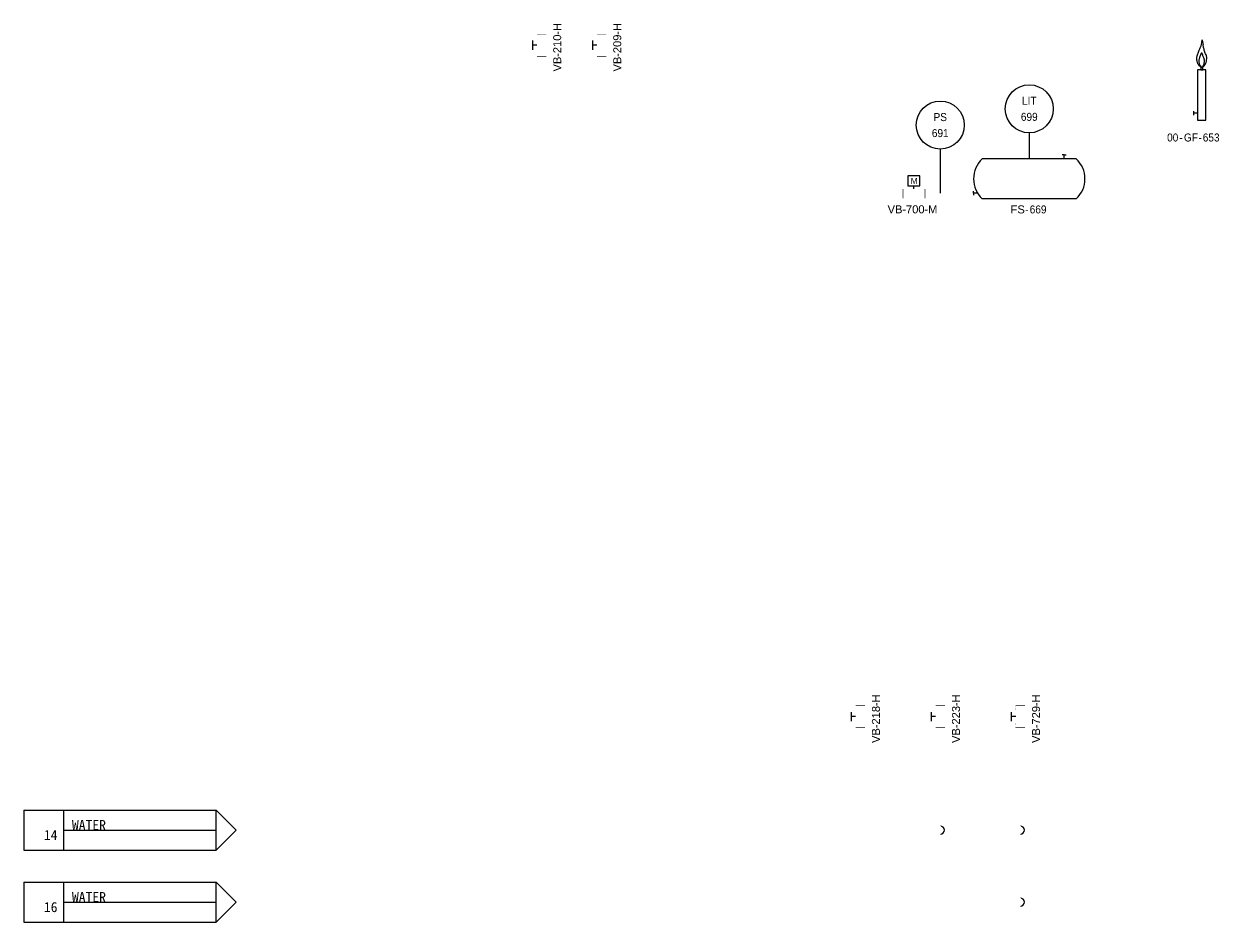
# Model space of a CAD drawing. Header units: millimetres. Extents: x 0 to 12089, y -479 to 374.
# Drawn here: x 11211 to 11509.6, y -241.9 to -17.5 of the extents above; entities that cross this region are included whole.
import ezdxf
from ezdxf.enums import TextEntityAlignment as Align

# ---------------------------------------------------------------- set-up
doc = ezdxf.new("R2018")
doc.units = ezdxf.units.MM
doc.header["$LTSCALE"] = 0.25
doc.set_wipeout_variables(frame=1)
for name, color, linetype, lineweight, true_color in [('equipment', 5, 'Continuous', 25, 0x0000ff), ('instrumentation', 7, 'Continuous', 25, 0xffffff), ('Text', 7, 'Continuous', 25, 0xffffff), ('valve', 7, 'Continuous', 25, 0xffffff)]:
    doc.layers.add(name, color=color, linetype=linetype, lineweight=lineweight, true_color=true_color)
doc.layers.add('hot water', color=5, linetype='Continuous', lineweight=25)
doc.styles.add('FlareSeparator$0$Organica', font='arial.ttf')
doc.styles.add('Organica', font='arial.ttf')
doc.styles.get("Standard").update_dxf_attribs({"font": 'arial.ttf'})
doc.styles.add('WasteContainer_Screeningcontainer_SB$0$Organica', font='arial.ttf')

# ---------------------------------------------------------------- blocks, each defined once
blk = doc.blocks.new('break')
blk.add_arc((0, 0), 1, 270, 90)
blk.add_wipeout([(-0.12, -0.11), (-0.12, -0.89), (0, -1), (0.12, -0.89), (0.12, -0.11), (0, 0)])
blk.add_wipeout([(-0.12, 0.11), (-0.12, 0.89), (0, 1), (0.12, 0.89), (0.12, 0.11), (0, 0)])
blk = doc.blocks.new('*U184')
at = {"lineweight": 25, "ltscale": 0.25}
for p, q in [((-0.11, 18.94), (0.04, 19.46)), ((0.04, 19.46), (0.13, 20.11)), ((0.13, 20.11), (0.18, 19.6)), ((0.18, 19.6), (0.23, 19.28)), ((0.23, 19.28), (0.33, 18.91)), ((-2.04, 2.31), (-2.04, 1.31)), ((-1.04, 1.81), (-2.04, 1.81))]:
    blk.add_line(p, q, dxfattribs=at)
for points in [[(-1.04, 0), (1.04, 0), (1.04, 12.6), (-1.04, 12.6)], [(-0.26, 12.6), (0.26, 12.6), (0.26, 13.26), (-0.26, 13.26)]]:
    blk.add_lwpolyline(points, close=True, dxfattribs=at)
for points in [[(-0.27, 13.26), (-0.57, 13.61), (-0.96, 14.09), (-1.17, 14.75), (-1.24, 15.38), (-1.17, 16.07), (-1, 16.57), (-0.82, 17.03), (-0.63, 17.52), (-0.3, 18.28), (-0.11, 18.94)], [(0.27, 13.26), (0.57, 13.61), (0.96, 14.09), (1.17, 14.75), (1.24, 15.38), (1.17, 16.07), (0.96, 16.57), (0.77, 17.03), (0.63, 17.52), (0.41, 18.39), (0.33, 18.91)]]:
    blk.add_spline(points, degree=3)
for points, knots in [([(0, 13.26), (-0.01, 13.26), (-0.03, 13.27), (-0.11, 13.36), (-0.18, 13.44), (-0.3, 13.57), (-0.35, 13.63), (-0.42, 13.72), (-0.45, 13.76), (-0.5, 13.85), (-0.53, 13.94), (-0.59, 14.18), (-0.61, 14.33), (-0.65, 14.6), (-0.66, 14.72), (-0.67, 14.97), (-0.66, 15.09), (-0.62, 15.29), (-0.6, 15.38), (-0.54, 15.56), (-0.5, 15.65), (-0.4, 15.91), (-0.35, 16.07), (-0.24, 16.36), (-0.18, 16.51), (-0.07, 16.75), (-0.03, 16.85), (0.02, 16.95)], [0.210135, 0.210135, 0.210135, 0.210135, 0.256423, 0.256423, 0.463078, 0.463078, 0.669733, 0.669733, 0.839065, 0.839065, 1.19651, 1.19651, 1.553954, 1.553954, 1.911399, 1.911399, 2.268843, 2.268843, 2.565738, 2.565738, 2.799755, 2.799755, 3.189355, 3.189355, 3.578956, 3.578956, 3.837654, 3.837654, 3.837654, 3.837654]), ([(0, 13.26), (0.01, 13.26), (0.03, 13.27), (0.1, 13.36), (0.17, 13.44), (0.3, 13.57), (0.35, 13.63), (0.42, 13.72), (0.44, 13.76), (0.5, 13.86), (0.54, 13.98), (0.6, 14.23), (0.61, 14.34), (0.64, 14.55), (0.65, 14.64), (0.67, 14.93), (0.66, 15.12), (0.61, 15.32), (0.6, 15.37), (0.55, 15.49), (0.51, 15.56), (0.44, 15.73), (0.39, 15.84), (0.3, 16.05), (0.26, 16.15), (0.17, 16.42), (0.12, 16.58), (0.06, 16.8), (0.04, 16.87), (0.02, 16.95)], [0.210132, 0.210132, 0.210132, 0.210132, 0.256343, 0.256343, 0.463113, 0.463113, 0.669883, 0.669883, 0.839689, 0.839689, 1.268714, 1.268714, 1.538735, 1.538735, 1.808756, 1.808756, 2.348799, 2.348799, 2.550371, 2.550371, 2.751943, 2.751943, 2.991683, 2.991683, 3.231422, 3.231422, 3.575913, 3.575913, 3.760435, 3.760435, 3.760435, 3.760435])]:
    blk.add_open_spline(points, degree=3, knots=knots)
at = {"char_height": 2, "width": 5.3402, "attachment_point": 6, "line_spacing_factor": 0.9, "style": 'Organica'}
for insert in [(-4.77, -4.29), (0.03, -4.29)]:
    blk.add_mtext('{\\W0.9;-}', dxfattribs=dict(at, insert=insert))
at = {"style": 'Organica', "flags": 1}
for tag, p in [('NOTE', (-24.3, 41.96)), ('NOTE_CHINESE', (-24.3, 38.96)), ('MATERIAL_BODY', (-24.3, 35.85)), ('INSTALLED_POWER', (-24.3, 32.65)), ('CONSUMED_POWER', (-24.3, 29.65)), ('MODEL', (-24.3, 26.54)), ('MANUFACTURE', (-24.3, 23.43)), ('UNIT_FLOW', (-23.97, 19.72)), ('SP_FLOW', (-23.97, 16.72)), ('DI', (-23.97, 13.72)), ('DO', (-23.97, 10.72)), ('AI', (-23.97, 7.72)), ('AO', (-23.97, 4.72)), ('PB', (-23.97, 1.72)), ('PO', (-23.97, -1.28)), ('PROCESSUNITAREA', (-23.97, -9.86))]:
    blk.add_attdef(tag, text='', height=2, dxfattribs=at).set_placement(p, align=Align.MIDDLE_CENTER)
at = {"style": 'Organica', "width": 0.9}
for tag, p in [('AREA_CODE', (-5.87, -4.29)), ('TAG_ID', (-0.97, -4.29))]:
    blk.add_attdef(tag, text='', height=2, dxfattribs=at).set_placement(p, align=Align.MIDDLE_RIGHT)
at = {"style": 'Organica', "width": 0.9, "flags": 8}
blk.add_attdef('TAG', text='', height=2, dxfattribs=at).set_placement((2.34, -4.29), align=Align.MIDDLE_CENTER)
blk = doc.blocks.new('*U220')
at = {"color": 4, "lineweight": 25, "ltscale": 0.25}
blk.add_line((0, 11), (0, 0), dxfattribs=at)
at = {"color": 4}
blk.add_circle((0, 17), 6, dxfattribs=at)
at = {"style": 'Organica', "width": 0.9}
for tag, flags, p in [('EQUIP_TYPE', 9, (31.18, 65.35)), ('AREA_CODE', 9, (31.18, 62.35)), ('NOTE', 9, (31.18, 59.35)), ('NOTE_CHINESE', 9, (31.18, 56.35)), ('MODEL', 9, (31.18, 53.35)), ('MANUFACTURE', 9, (31.18, 50.35)), ('SPECIFICATION', 9, (31.18, 47.35)), ('DI', 9, (31.18, 44.35)), ('DO', 9, (31.18, 41.35)), ('AI', 9, (31.18, 38.35)), ('AO', 9, (31.18, 35.35)), ('PB', 9, (31.18, 32.35)), ('PO', 9, (31.18, 29.35)), ('PROCESSUNITAREA', 9, (31.18, 26.35)), ('TAG_ID', 8, (0, 19)), ('TAG', 8, (0, 15))]:
    blk.add_attdef(tag, text='', height=2, dxfattribs=dict(at, flags=flags)).set_placement(p, align=Align.MIDDLE_CENTER)
blk = doc.blocks.new('*U230')
at = {"color": 4, "lineweight": 25, "ltscale": 0.25}
blk.add_line((0, 11), (0, 4.5), dxfattribs=at)
at = {"color": 4}
blk.add_circle((0, 17), 6, dxfattribs=at)
at = {"style": 'Organica', "width": 0.9}
for tag, flags, p in [('EQUIP_TYPE', 9, (31.18, 65.35)), ('AREA_CODE', 9, (31.18, 62.35)), ('NOTE', 9, (31.18, 59.35)), ('NOTE_CHINESE', 9, (31.18, 56.35)), ('MODEL', 9, (31.18, 53.35)), ('MANUFACTURE', 9, (31.18, 50.35)), ('SPECIFICATION', 9, (31.18, 47.35)), ('DI', 9, (31.18, 44.35)), ('DO', 9, (31.18, 41.35)), ('AI', 9, (31.18, 38.35)), ('AO', 9, (31.18, 35.35)), ('PB', 9, (31.18, 32.35)), ('PO', 9, (31.18, 29.35)), ('PROCESSUNITAREA', 9, (31.18, 26.35)), ('TAG_ID', 8, (0, 19)), ('TAG', 8, (0, 15))]:
    blk.add_attdef(tag, text='', height=2, dxfattribs=dict(at, flags=flags)).set_placement(p, align=Align.MIDDLE_CENTER)
blk = doc.blocks.new('RefAR14Water')
at = {"lineweight": 25, "ltscale": 0.25}
for p, q in [((0, 5), (48, 5)), ((0, 5), (0, -5)), ((10, -5), (10, 5)), ((48, -5), (48, 5)), ((48, 5), (53, 0)), ((10, 0), (48, 0)), ((48, -5), (53, 0)), ((0, -5), (48, -5))]:
    blk.add_line(p, q, dxfattribs=at)
at = {"layer": 'Text', "lineweight": 30, "flags": 104}
blk.add_attdef('Name', text='', height=2.5, dxfattribs=at).set_placement((12, 2.5), align=Align.MIDDLE_LEFT)
blk.add_attdef('ID', text='', height=2.5, dxfattribs=at).set_placement((5, 0), align=Align.MIDDLE_CENTER)
blk = doc.blocks.new('RefAR16Water')
at = {"lineweight": 25, "ltscale": 0.25}
for p, q in [((0, 5), (48, 5)), ((0, 5), (0, -5)), ((10, -5), (10, 5)), ((48, -5), (48, 5)), ((48, 5), (53, 0)), ((10, 0), (48, 0)), ((48, -5), (53, 0)), ((0, -5), (48, -5))]:
    blk.add_line(p, q, dxfattribs=at)
at = {"layer": 'Text', "lineweight": 30, "flags": 104}
blk.add_attdef('Name', text='', height=2.5, dxfattribs=at).set_placement((12, 2.5), align=Align.MIDDLE_LEFT)
blk.add_attdef('ID', text='', height=2.5, dxfattribs=at).set_placement((5, 0), align=Align.MIDDLE_CENTER)
blk = doc.blocks.new('*U543')
at = {"lineweight": 25, "ltscale": 0.25}
for p, q in [((16.76, 9.55), (-6.76, 9.55)), ((13.76, 10.55), (13.26, 10.55)), ((13.76, 9.55), (13.76, 10.55)), ((13.76, 10.55), (14.26, 10.55)), ((-8.93, 0.99), (-8.93, 1.49)), ((-7.93, 0.99), (-8.93, 0.99)), ((-8.93, 0.99), (-8.93, 0.49)), ((16.76, -0.45), (-6.76, -0.45))]:
    blk.add_line(p, q, dxfattribs=at)
for centre, start, end in [((-2.07, 4.55), 133.1498, 226.8502), ((12.07, 4.55), 313.1498, 46.8502)]:
    blk.add_arc(centre, 6.85, start, end)
at = {"insert": (4.8, -3.09), "char_height": 2, "width": 5.3402, "attachment_point": 6, "line_spacing_factor": 0.9, "style": 'FlareSeparator$0$Organica'}
blk.add_mtext('{\\W0.9;-}', dxfattribs=at)
at = {"flags": 1}
for tag, style, p in [('NOTE', 'FlareSeparator$0$Organica', (32.34, 64.82)), ('STB_DTY', 'WasteContainer_Screeningcontainer_SB$0$Organica', (32.87, 61.29)), ('MODEL', 'WasteContainer_Screeningcontainer_SB$0$Organica', (32.87, 54.87)), ('MANUFACTURE', 'WasteContainer_Screeningcontainer_SB$0$Organica', (32.87, 51.77)), ('SP_VOLUME', 'WasteContainer_Screeningcontainer_SB$0$Organica', (32.95, 48.47)), ('EQUIP_TYPE', 'FlareSeparator$0$Organica', (33.98, 43.48)), ('NOTE_CHINESE', 'FlareSeparator$0$Organica', (33.98, 37.48)), ('STB_DTY', 'FlareSeparator$0$Organica', (33.98, 34.48)), ('MATERIAL_BODY', 'FlareSeparator$0$Organica', (33.98, 31.37)), ('MODEL', 'FlareSeparator$0$Organica', (33.98, 28.06)), ('MANUFACTURE', 'FlareSeparator$0$Organica', (33.98, 24.95)), ('SP_VOLUME', 'FlareSeparator$0$Organica', (34.06, 21.66)), ('UNIT_VOLUME', 'FlareSeparator$0$Organica', (34.06, 18.66))]:
    blk.add_attdef(tag, text='', height=2, dxfattribs=dict(at, style=style)).set_placement(p, align=Align.MIDDLE_CENTER)
at = {"style": 'FlareSeparator$0$Organica'}
blk.add_attdef('TAG_ID', text='', height=2, dxfattribs=at).set_placement((3.89, -3.09), align=Align.MIDDLE_RIGHT)
at = {"style": 'FlareSeparator$0$Organica', "width": 0.9, "flags": 8}
blk.add_attdef('TAG', text='', height=2, dxfattribs=at).set_placement((5.11, -3.09), align=Align.MIDDLE_LEFT)
blk = doc.blocks.new('*U613')
at = {"lineweight": 25, "ltscale": 0.25}
for p, q in [((1.5, 4.5), (-1.5, 4.5)), ((-1.5, 4.5), (-1.5, 2)), ((1.5, 2), (1.5, 4.5)), ((-2.67, 1.14), (-2.67, -1.14)), ((-1.9, -1.14), (-1.9, 1.14)), ((1.9, -0.76), (-1.9, 0.76)), ((-1.5, 2), (0, 2)), ((0, 0.5), (0, 2)), ((0, 2), (1.5, 2)), ((1.9, -1.14), (1.9, 1.14)), ((2.67, 1.14), (2.67, -1.14))]:
    blk.add_line(p, q, dxfattribs=at)
blk.add_circle((0, 0), 0.5)
at = {"style": 'Organica'}
blk.add_text('M', height=1.5, dxfattribs=at).set_placement((-0.82, 2.47))
at = {"char_height": 2, "width": 5.3402, "style": 'Organica'}
for s, insert, attachment_point in [('-M', (2.6, -3.9), 4), ('-', (-1.98, -3.9), 6)]:
    blk.add_mtext(s, dxfattribs=dict(at, insert=insert, attachment_point=attachment_point))
at = {"style": 'Organica'}
for tag, flags, p in [('EQUIP_TYPE', 1, (-8.63, 62.54)), ('NOTE', 1, (-8.63, 59.54)), ('NOTE_CHINESE', 1, (-8.63, 56.54)), ('AREA_CODE', 1, (-8.63, 53.54)), ('DI', 1, (-8.63, 50.54)), ('DO', 1, (-8.63, 47.54)), ('AI', 1, (-8.63, 44.54)), ('AO', 1, (-8.63, 41.54)), ('PB', 1, (-8.63, 38.54)), ('PO', 1, (-8.63, 35.54)), ('SP_ACTUATED', 1, (-8.63, 32.54)), ('SIZE', 1, (-8.63, 23.54)), ('MATERIAL', 1, (-8.63, 19.54)), ('PRESSURE', 1, (-8.63, 15.54)), ('PROCESSUNITAREA', 1, (-8.63, 11.72)), ('TAG', 8, (0.33, -3.9))]:
    blk.add_attdef(tag, text='', height=2, dxfattribs=dict(at, flags=flags)).set_placement(p, align=Align.MIDDLE_CENTER)
blk.add_attdef('TAG_ID', text='', height=2, dxfattribs=at).set_placement((-2.86, -3.9), align=Align.MIDDLE_RIGHT)
blk.add_wipeout([(-2.67, 1.14), (2.67, 1.14), (2.67, -1.14), (-2.67, -1.14)])
blk = doc.blocks.new('*U557')
at = {"lineweight": 25, "ltscale": 0.25}
for p, q in [((-2.67, 1.14), (-2.67, -1.14)), ((-1.9, -1.14), (-1.9, 1.14)), ((1.9, -0.76), (-1.9, 0.76)), ((1.14, 2.29), (-1.14, 2.29)), ((0, 0.5), (0, 2.29)), ((1.9, -1.14), (1.9, 1.14)), ((2.67, 1.14), (2.67, -1.14))]:
    blk.add_line(p, q, dxfattribs=at)
blk.add_circle((0, 0), 0.5)
at = {"char_height": 2, "width": 5.3402, "style": 'Organica'}
for s, insert, attachment_point in [('-H', (2.6, -3.9), 4), ('-', (-1.98, -3.9), 6)]:
    blk.add_mtext(s, dxfattribs=dict(at, insert=insert, attachment_point=attachment_point))
at = {"style": 'Organica'}
for tag, flags, p in [('EQUIP_TYPE', 1, (-8.63, 62.54)), ('NOTE', 1, (-8.63, 59.54)), ('NOTE_CHINESE', 1, (-8.63, 56.54)), ('AREA_CODE', 1, (-8.63, 53.54)), ('DI', 1, (-8.63, 50.54)), ('DO', 1, (-8.63, 47.54)), ('AI', 1, (-8.63, 44.54)), ('AO', 1, (-8.63, 41.54)), ('PB', 1, (-8.63, 38.54)), ('PO', 1, (-8.63, 35.54)), ('SP_ACTUATED', 1, (-8.63, 32.54)), ('SIZE', 1, (-8.63, 23.54)), ('MATERIAL', 1, (-8.63, 19.54)), ('PRESSURE', 1, (-8.63, 15.54)), ('PROCESSUNITAREA', 1, (-8.63, 11.72)), ('TAG', 8, (0.33, -3.9))]:
    blk.add_attdef(tag, text='', height=2, dxfattribs=dict(at, flags=flags)).set_placement(p, align=Align.MIDDLE_CENTER)
blk.add_attdef('TAG_ID', text='', height=2, dxfattribs=at).set_placement((-2.86, -3.9), align=Align.MIDDLE_RIGHT)
blk.add_wipeout([(-2.67, 1.14), (2.67, 1.14), (2.67, -1.14), (-2.67, -1.14)])

msp = doc.modelspace()

# ---------------------------------------------------------------- block references
ref = msp.add_blockref('RefAR14Water', (11211, -218.88))
lines = msp.add_mtext('14', dxfattribs={"layer": 'Text', "insert": (11216, -218.88), "char_height": 2.5, "attachment_point": 1})
ref.add_attrib('ID', '', (11216, -218.88), dxfattribs={"flags": 104}).embed_mtext(lines)
lines = msp.add_mtext('WATER', dxfattribs={"layer": 'Text', "insert": (11223, -216.38), "char_height": 2.5, "attachment_point": 1})
ref.add_attrib('Name', '', (11223, -216.38), dxfattribs={"flags": 104}).embed_mtext(lines)
ref = msp.add_blockref('RefAR16Water', (11211, -236.88))
lines = msp.add_mtext('16', dxfattribs={"layer": 'Text', "insert": (11216, -236.88), "char_height": 2.5, "attachment_point": 1})
ref.add_attrib('ID', '', (11216, -236.88), dxfattribs={"flags": 104}).embed_mtext(lines)
lines = msp.add_mtext('WATER', dxfattribs={"layer": 'Text', "insert": (11223, -234.38), "char_height": 2.5, "attachment_point": 1})
ref.add_attrib('Name', '', (11223, -234.38), dxfattribs={"flags": 104}).embed_mtext(lines)
at = {"layer": 'equipment'}
ref = msp.add_blockref('*U184', (11505.32, -41.58), dxfattribs=at)
ref.add_attrib('TAG', '653', dxfattribs={"layer": '0', "height": 2, "style": 'Organica', "width": 0.9}).set_placement((11507.66, -45.87), align=Align.MIDDLE_CENTER)
ref.add_attrib('AREA_CODE', '00', dxfattribs={"layer": '0', "height": 2, "style": 'Organica', "width": 0.9}).set_placement((11499.45, -45.87), align=Align.MIDDLE_RIGHT)
ref.add_attrib('TAG_ID', 'GF', dxfattribs={"layer": '0', "height": 2, "style": 'Organica', "width": 0.9}).set_placement((11504.35, -45.87), align=Align.MIDDLE_RIGHT)
ref = msp.add_blockref('*U543', (11457.21, -60.76), dxfattribs=at)
ref.add_attrib('TAG', '669', dxfattribs={"layer": '0', "height": 2, "style": 'FlareSeparator$0$Organica', "width": 0.9}).set_placement((11462.32, -63.84), align=Align.MIDDLE_LEFT)
ref.add_attrib('TAG_ID', 'FS', dxfattribs={"layer": '0', "height": 2, "style": 'FlareSeparator$0$Organica'}).set_placement((11461.1, -63.84), align=Align.MIDDLE_RIGHT)
at = {"layer": 'hot water'}
for p in [(11440, -218.88), (11460, -218.88), (11460, -236.88)]:
    msp.add_blockref('break', p, dxfattribs=at)
at = {"layer": 'instrumentation'}
ref = msp.add_blockref('*U230', (11462.21, -55.71), dxfattribs=at)
ref.add_attrib('TAG', '699', dxfattribs={"layer": '0', "height": 2, "style": 'Organica', "width": 0.9}).set_placement((11462.21, -40.71), align=Align.MIDDLE_CENTER)
ref.add_attrib('TAG_ID', 'LIT', dxfattribs={"layer": '0', "height": 2, "style": 'Organica', "width": 0.9}).set_placement((11462.21, -36.71), align=Align.MIDDLE_CENTER)
ref = msp.add_blockref('*U220', (11439.97, -59.77), dxfattribs=at)
ref.add_attrib('TAG', '691', dxfattribs={"layer": '0', "height": 2, "style": 'Organica', "width": 0.9}).set_placement((11439.97, -44.77), align=Align.MIDDLE_CENTER)
ref.add_attrib('TAG_ID', 'PS', dxfattribs={"layer": '0', "height": 2, "style": 'Organica', "width": 0.9}).set_placement((11439.97, -40.77), align=Align.MIDDLE_CENTER)
at = {"layer": 'valve'}
ref = msp.add_blockref('*U557', (11340.37, -22.81), dxfattribs=dict(at, rotation=90))
ref.add_attrib('TAG', '210', dxfattribs={"layer": '0', "height": 2, "rotation": 90, "style": 'Organica'}).set_placement((11344.26, -22.48), align=Align.MIDDLE_CENTER)
ref.add_attrib('TAG_ID', 'VB', dxfattribs={"layer": '0', "height": 2, "rotation": 90, "style": 'Organica'}).set_placement((11344.26, -25.67), align=Align.MIDDLE_RIGHT)
ref = msp.add_blockref('*U557', (11355.37, -22.81), dxfattribs=dict(at, rotation=90))
ref.add_attrib('TAG', '209', dxfattribs={"layer": '0', "height": 2, "rotation": 90, "style": 'Organica'}).set_placement((11359.26, -22.48), align=Align.MIDDLE_CENTER)
ref.add_attrib('TAG_ID', 'VB', dxfattribs={"layer": '0', "height": 2, "rotation": 90, "style": 'Organica'}).set_placement((11359.26, -25.67), align=Align.MIDDLE_RIGHT)
ref = msp.add_blockref('*U557', (11420, -190.55), dxfattribs=dict(at, rotation=90))
ref.add_attrib('TAG', '218', dxfattribs={"layer": '0', "height": 2, "rotation": 90, "style": 'Organica'}).set_placement((11423.9, -190.21), align=Align.MIDDLE_CENTER)
ref.add_attrib('TAG_ID', 'VB', dxfattribs={"layer": '0', "height": 2, "rotation": 90, "style": 'Organica'}).set_placement((11423.9, -193.41), align=Align.MIDDLE_RIGHT)
ref = msp.add_blockref('*U557', (11440, -190.55), dxfattribs=dict(at, rotation=90))
ref.add_attrib('TAG', '223', dxfattribs={"layer": '0', "height": 2, "rotation": 90, "style": 'Organica'}).set_placement((11443.9, -190.21), align=Align.MIDDLE_CENTER)
ref.add_attrib('TAG_ID', 'VB', dxfattribs={"layer": '0', "height": 2, "rotation": 90, "style": 'Organica'}).set_placement((11443.9, -193.41), align=Align.MIDDLE_RIGHT)
ref = msp.add_blockref('*U557', (11460, -190.55), dxfattribs=dict(at, rotation=90))
ref.add_attrib('TAG', '729', dxfattribs={"layer": '0', "height": 2, "rotation": 90, "style": 'Organica'}).set_placement((11463.9, -190.21), align=Align.MIDDLE_CENTER)
ref.add_attrib('TAG_ID', 'VB', dxfattribs={"layer": '0', "height": 2, "rotation": 90, "style": 'Organica'}).set_placement((11463.9, -193.41), align=Align.MIDDLE_RIGHT)

# ---------------------------------------------------------------- next in the draw order: block references
ref = msp.add_blockref('*U613', (11433.39, -59.92), dxfattribs=at)
ref.add_attrib('TAG', '700', dxfattribs={"layer": '0', "height": 2, "style": 'Organica'}).set_placement((11433.72, -63.81), align=Align.MIDDLE_CENTER)
ref.add_attrib('TAG_ID', 'VB', dxfattribs={"layer": '0', "height": 2, "style": 'Organica'}).set_placement((11430.53, -63.81), align=Align.MIDDLE_RIGHT)

doc.saveas('drawing.dxf')
